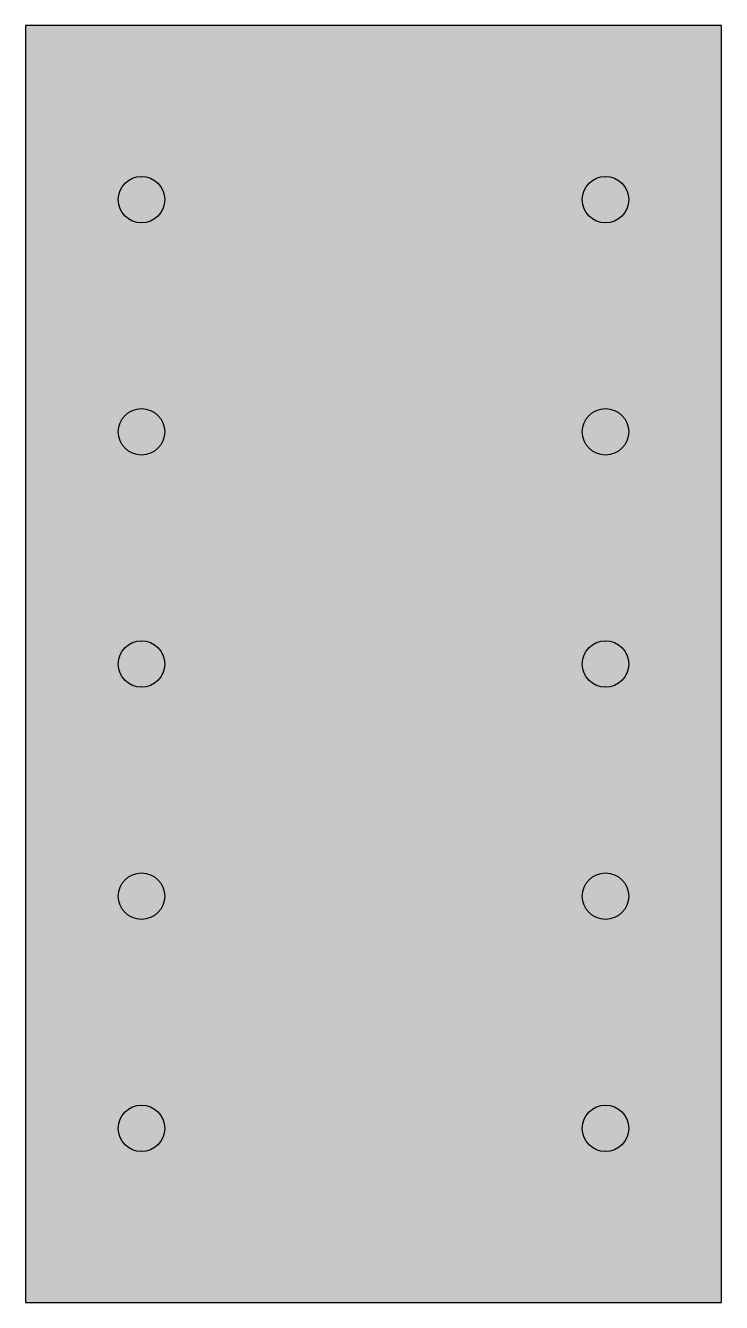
# Model space of a CAD drawing. Header units: inches. Extents: x 0 to 0.3, y 0 to 0.55.
import ezdxf

# ---------------------------------------------------------------- set-up
doc = ezdxf.new("R2010")
doc.units = ezdxf.units.IN
doc.layers.add('Hrany', color=7, linetype='Continuous')
doc.layers.add('Piny', color=3, linetype='Continuous')

msp = doc.modelspace()

# ---------------------------------------------------------------- hatches: boundary and pattern name
at = {"layer": 'Hrany'}
h = msp.add_hatch(color=8, dxfattribs=at)
h.dxf.hatch_style = 1
h.paths.add_polyline_path([(0, 0.55), (0, 0), (0.3, 0), (0.29998, 0.55)])
at = {"layer": 'Hrany', "lineweight": -3}
h = msp.add_hatch(color=1, dxfattribs=at)
h.paths.add_polyline_path([(0.09173, 0.41842), (0.07121, 0.45385), (0.06333, 0.45385), (0.0499, 0.30031), (0.05778, 0.30031), (0.08346, 0.32393)])
h.paths.add_polyline_path([(0.08046, 0.4696), (0.07977, 0.46172), (0.09345, 0.4381), (0.2193, 0.4381), (0.24538, 0.46196), (0.24606, 0.4696)])
h.paths.add_polyline_path([(0.26018, 0.45385), (0.25242, 0.45385), (0.22658, 0.4298), (0.21733, 0.32398), (0.23888, 0.30031), (0.24675, 0.30031)])
h.paths.add_polyline_path([(0.08209, 0.30818), (0.06496, 0.29243), (0.07933, 0.27668), (0.21319, 0.27668), (0.23031, 0.29243), (0.21594, 0.30818)])
h.paths.add_polyline_path([(0.07795, 0.26094), (0.0564, 0.28456), (0.04852, 0.28456), (0.03509, 0.13101), (0.04296, 0.13101), (0.06865, 0.15464)])
h.paths.add_polyline_path([(0.2155, 0.11527), (0.2155, 0.12314), (0.20182, 0.14676), (0.07584, 0.14676), (0.05015, 0.12314), (0.04946, 0.11527)])
h.paths.add_polyline_path([(0.24537, 0.28456), (0.23749, 0.28456), (0.21182, 0.26099), (0.20353, 0.16628), (0.22395, 0.13101), (0.23194, 0.13101)])
h.paths.add_polyline_path([(0.23646, 0.09764, 1), (0.27977, 0.09764, 1)])

# ---------------------------------------------------------------- linework, layer by layer
at = {"layer": 'Hrany', "color": 8, "lineweight": -3}
msp.add_lwpolyline([(0.29998, 0.55), (0, 0.55), (0, 0), (0.3, 0)], close=True, dxfattribs=at)
at = {"layer": 'Piny', "lineweight": -3}
for centre in [(0.05, 0.475), (0.25, 0.475), (0.05, 0.375), (0.25, 0.375), (0.05, 0.275), (0.25, 0.275), (0.05, 0.175), (0.25, 0.175), (0.05, 0.075), (0.25, 0.075)]:
    msp.add_circle(centre, 0.01, dxfattribs=at)

doc.saveas('drawing.dxf')
